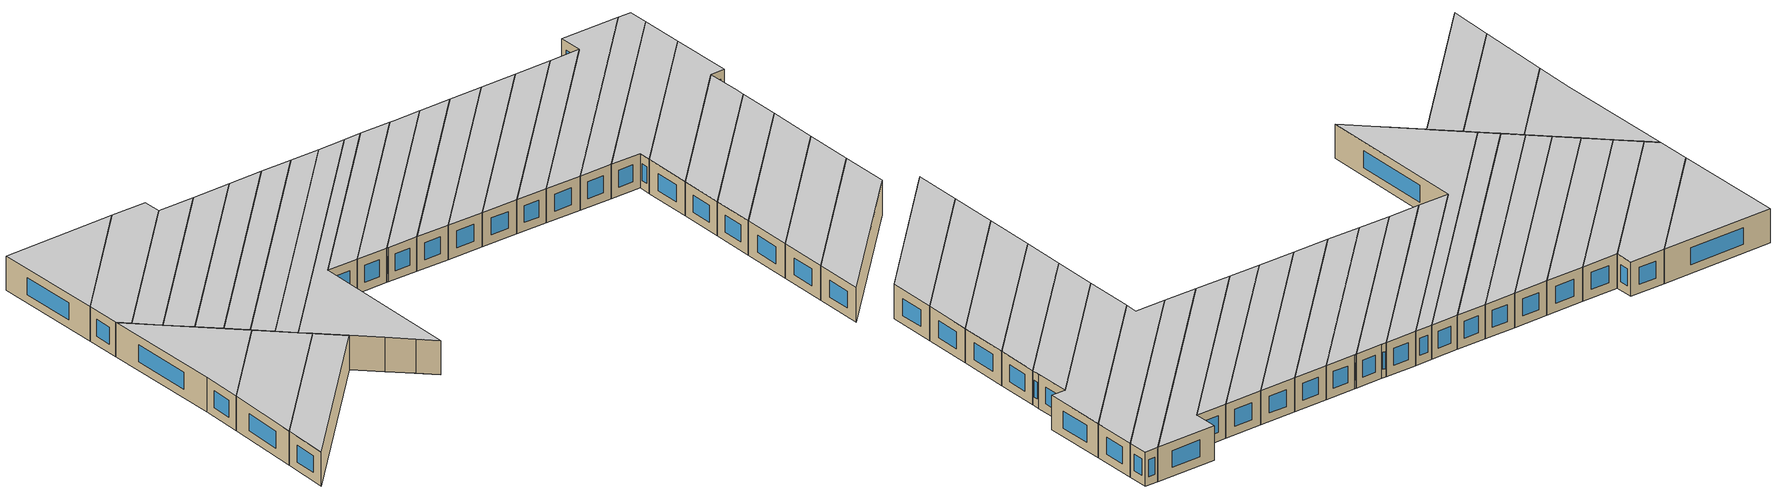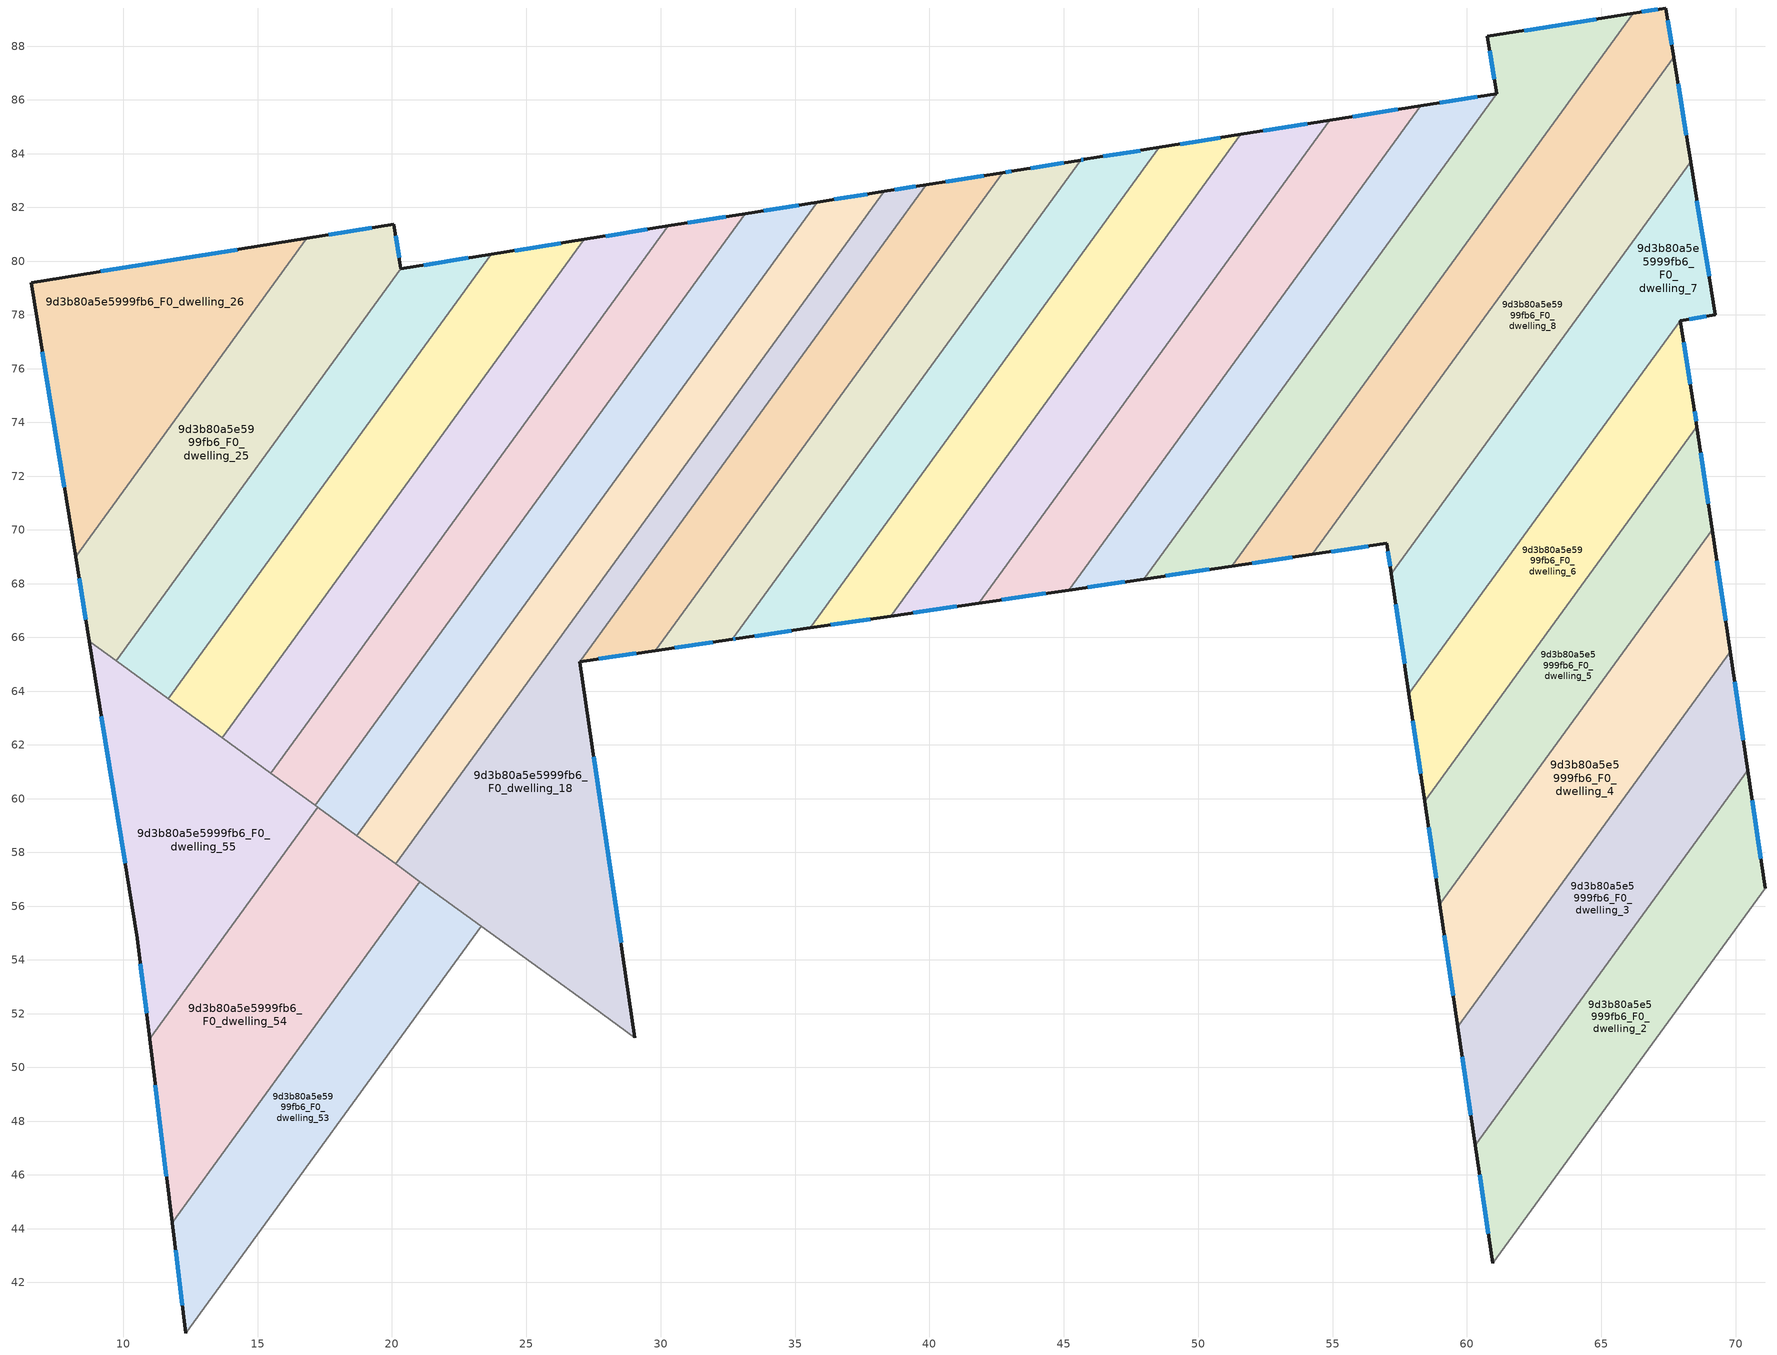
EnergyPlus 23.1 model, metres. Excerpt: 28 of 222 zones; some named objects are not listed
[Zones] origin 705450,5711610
9d3b80a5e5999fb6_F0_dwelling_10
 floor ground (EU_floor_Construction): 66.19,89.22 51.24,68.65 47.97,68.17 61.1,86.23 60.76,88.36 z0
 wall outside (EU_wall_Construction): 47.97,68.17 51.24,68.65 / 66.19,89.22 60.76,88.36 61.1,86.23 z0:3
 wall to 9d3b80a5e5999fb6_F0_dwelling_11 (EU_wall_Construction): 61.1,86.23 47.97,68.17 z0:3
 wall to 9d3b80a5e5999fb6_F0_dwelling_9 (EU_wall_Construction): 51.24,68.65 66.19,89.22 z0:3
 window (EU_Window_Construction): 48.8,68.29 50.41,68.53 / 60.84,87.82 61.01,86.77 / 64.82,89.01 62.13,88.58 z0.76:2.24
 ceiling to 9d3b80a5e5999fb6_F1_dwelling_10 (EU_floor_Construction): 51.24,68.65 66.19,89.22 60.76,88.36 61.1,86.23 47.97,68.17 z3
9d3b80a5e5999fb6_F0_dwelling_11
 floor ground (EU_floor_Construction): 61.1,86.23 47.97,68.17 45.18,67.76 58.27,85.78 z0
 wall outside (EU_wall_Construction): 45.18,67.76 47.97,68.17 / 61.1,86.23 58.27,85.78 z0:3
 wall to 9d3b80a5e5999fb6_F0_dwelling_12 (EU_wall_Construction): 58.27,85.78 45.18,67.76 z0:3
 window (EU_Window_Construction): 45.88,67.87 47.27,68.07 / 60.39,86.12 58.99,85.9 z0.76:2.24
 ceiling to 9d3b80a5e5999fb6_F1_dwelling_11 (EU_floor_Construction): 47.97,68.17 61.1,86.23 58.27,85.78 45.18,67.76 z3
9d3b80a5e5999fb6_F0_dwelling_12
 floor ground (EU_floor_Construction): 58.27,85.78 45.18,67.76 41.84,67.27 54.9,85.24 z0
 wall outside (EU_wall_Construction): 41.84,67.27 45.18,67.76 / 58.27,85.78 54.9,85.24 z0:3
 wall to 9d3b80a5e5999fb6_F0_dwelling_13 (EU_wall_Construction): 54.9,85.24 41.84,67.27 z0:3
 window (EU_Window_Construction): 42.68,67.4 44.33,67.64 / 57.42,85.65 55.75,85.38 z0.76:2.24
 ceiling to 9d3b80a5e5999fb6_F1_dwelling_12 (EU_floor_Construction): 45.18,67.76 58.27,85.78 54.9,85.24 41.84,67.27 z3
9d3b80a5e5999fb6_F0_dwelling_13
 floor ground (EU_floor_Construction): 54.9,85.24 41.84,67.27 38.56,66.79 51.59,84.71 z0
 wall outside (EU_wall_Construction): 38.56,66.79 41.84,67.27 / 54.9,85.24 51.59,84.71 z0:3
 wall to 9d3b80a5e5999fb6_F0_dwelling_14 (EU_wall_Construction): 51.59,84.71 38.56,66.79 z0:3
 window (EU_Window_Construction): 39.39,66.91 41.01,67.15 / 54.06,85.11 52.42,84.85 z0.76:2.24
 ceiling to 9d3b80a5e5999fb6_F1_dwelling_13 (EU_floor_Construction): 41.84,67.27 54.9,85.24 51.59,84.71 38.56,66.79 z3
9d3b80a5e5999fb6_F0_dwelling_14
 floor ground (EU_floor_Construction): 51.59,84.71 38.56,66.79 35.57,66.35 48.56,84.23 z0
 wall outside (EU_wall_Construction): 35.57,66.35 38.56,66.79 / 51.59,84.71 48.56,84.23 z0:3
 wall to 9d3b80a5e5999fb6_F0_dwelling_15 (EU_wall_Construction): 48.56,84.23 35.57,66.35 z0:3
 window (EU_Window_Construction): 36.32,66.47 37.81,66.68 / 50.82,84.59 49.32,84.35 z0.76:2.24
 ceiling to 9d3b80a5e5999fb6_F1_dwelling_14 (EU_floor_Construction): 38.56,66.79 51.59,84.71 48.56,84.23 35.57,66.35 z3
9d3b80a5e5999fb6_F0_dwelling_15
 floor ground (EU_floor_Construction): 48.56,84.23 35.57,66.35 32.8,65.95 32.66,65.93 45.62,83.76 45.76,83.78 z0
 wall outside (EU_wall_Construction): 32.66,65.93 32.8,65.95 35.57,66.35 / 48.56,84.23 45.76,83.78 45.62,83.76 z0:3
 wall to 9d3b80a5e5999fb6_F0_dwelling_16 (EU_wall_Construction): 45.62,83.76 32.66,65.93 z0:3
 window (EU_Window_Construction): 33.5,66.05 34.87,66.25 / 32.7,65.93 32.77,65.94 / 45.73,83.78 45.66,83.76 / 47.85,84.12 46.47,83.9 z0.76:2.24
 ceiling to 9d3b80a5e5999fb6_F1_dwelling_15 (EU_floor_Construction): 35.57,66.35 48.56,84.23 45.76,83.78 45.62,83.76 32.66,65.93 32.8,65.95 z3
9d3b80a5e5999fb6_F0_dwelling_16
 floor ground (EU_floor_Construction): 45.62,83.76 32.66,65.93 29.81,65.51 42.73,83.3 43.15,83.37 z0
 wall outside (EU_wall_Construction): 45.62,83.76 43.15,83.37 42.73,83.3 / 29.81,65.51 32.66,65.93 z0:3
 wall to 9d3b80a5e5999fb6_F0_dwelling_17 (EU_wall_Construction): 42.73,83.3 29.81,65.51 z0:3
 window (EU_Window_Construction): 43.05,83.35 42.84,83.31 / 45,83.66 43.78,83.46 / 30.53,65.62 31.94,65.82 z0.76:2.24
 ceiling to 9d3b80a5e5999fb6_F1_dwelling_16 (EU_floor_Construction): 32.66,65.93 45.62,83.76 43.15,83.37 42.73,83.3 29.81,65.51 z3
9d3b80a5e5999fb6_F0_dwelling_17
 floor ground (EU_floor_Construction): 42.73,83.3 29.81,65.51 26.99,65.1 39.88,82.84 z0
 wall outside (EU_wall_Construction): 42.73,83.3 39.88,82.84 / 26.99,65.1 29.81,65.51 z0:3
 wall to 9d3b80a5e5999fb6_F0_dwelling_18 (EU_wall_Construction): 39.88,82.84 26.99,65.1 z0:3
 window (EU_Window_Construction): 42.01,83.18 40.6,82.96 / 27.7,65.2 29.09,65.41 z0.76:2.24
 ceiling to 9d3b80a5e5999fb6_F1_dwelling_17 (EU_floor_Construction): 29.81,65.51 42.73,83.3 39.88,82.84 26.99,65.1 z3
9d3b80a5e5999fb6_F0_dwelling_18
 floor ground (EU_floor_Construction): 39.88,82.84 26.99,65.1 29.05,51.1 20.14,57.58 38.32,82.59 z0
 wall outside (EU_wall_Construction): 29.05,51.1 26.99,65.1 / 39.88,82.84 38.32,82.59 z0:3
 wall to 9d3b80a5e5999fb6_F0_dwelling_19 (EU_wall_Construction): 38.32,82.59 20.14,57.58 z0:3
 wall to 9d3b80a5e5999fb6_F0_dwelling_53 (EU_wall_Construction): 21.04,56.92 23.33,55.26 z0:3
 wall to 9d3b80a5e5999fb6_F0_dwelling_50 (EU_wall_Construction): 27.49,52.24 29.05,51.1 z0:3
 wall to 9d3b80a5e5999fb6_F0_dwelling_54 (EU_wall_Construction): 20.14,57.58 21.04,56.92 z0:3
 wall to 9d3b80a5e5999fb6_F0_dwelling_51 (EU_wall_Construction): 25.54,53.65 27.49,52.24 z0:3
 wall to 9d3b80a5e5999fb6_F0_dwelling_52 (EU_wall_Construction): 23.33,55.26 25.54,53.65 z0:3
 window (EU_Window_Construction): 28.52,54.64 27.51,61.56 / 39.49,82.78 38.72,82.66 z0.76:2.24
 ceiling to 9d3b80a5e5999fb6_F1_dwelling_18 (EU_floor_Construction): 29.05,51.1 26.99,65.1 39.88,82.84 38.32,82.59 20.14,57.58 z3
9d3b80a5e5999fb6_F0_dwelling_19
 floor ground (EU_floor_Construction): 38.32,82.59 20.14,57.58 18.69,58.63 35.82,82.19 z0
 wall outside (EU_wall_Construction): 38.32,82.59 35.82,82.19 z0:3
 wall to 9d3b80a5e5999fb6_F0_dwelling_20 (EU_wall_Construction): 35.82,82.19 18.69,58.63 z0:3
 wall to 9d3b80a5e5999fb6_F0_dwelling_54 (EU_wall_Construction): 18.69,58.63 20.14,57.58 z0:3
 window (EU_Window_Construction): 37.69,82.49 36.45,82.29 z0.76:2.24
 ceiling to 9d3b80a5e5999fb6_F1_dwelling_19 (EU_floor_Construction): 20.14,57.58 38.32,82.59 35.82,82.19 18.69,58.63 z3
9d3b80a5e5999fb6_F0_dwelling_2
 floor ground (EU_floor_Construction): 70.45,61.06 71.1,56.66 60.96,42.71 60.31,47.11 z0
 wall outside (EU_wall_Construction): 71.1,56.66 70.45,61.06 / 60.31,47.11 60.96,42.71 z0:3
 wall to 9d3b80a5e5999fb6_F0_dwelling_3 (EU_wall_Construction): 70.45,61.06 60.31,47.11 z0:3
 wall to 9d3b80a5e5999fb6_F0_dwelling_1 (EU_wall_Construction): 60.96,42.71 71.1,56.66 z0:3
 window (EU_Window_Construction): 70.93,57.77 70.61,59.95 / 60.47,46 60.79,43.82 z0.76:2.24
 ceiling to 9d3b80a5e5999fb6_F1_dwelling_2 (EU_floor_Construction): 60.96,42.71 71.1,56.66 70.45,61.06 60.31,47.11 z3
9d3b80a5e5999fb6_F0_dwelling_20
 floor ground (EU_floor_Construction): 35.82,82.19 18.69,58.63 17.15,59.75 33.15,81.77 z0
 wall outside (EU_wall_Construction): 35.82,82.19 33.15,81.77 z0:3
 wall to 9d3b80a5e5999fb6_F0_dwelling_21 (EU_wall_Construction): 33.15,81.77 17.15,59.75 z0:3
 wall to 9d3b80a5e5999fb6_F0_dwelling_55 (EU_wall_Construction): 17.15,59.75 17.25,59.68 z0:3
 wall to 9d3b80a5e5999fb6_F0_dwelling_54 (EU_wall_Construction): 17.25,59.68 18.69,58.63 z0:3
 window (EU_Window_Construction): 35.14,82.08 33.83,81.87 z0.76:2.24
 ceiling to 9d3b80a5e5999fb6_F1_dwelling_20 (EU_floor_Construction): 18.69,58.63 35.82,82.19 33.15,81.77 17.15,59.75 z3
9d3b80a5e5999fb6_F0_dwelling_21
 floor ground (EU_floor_Construction): 33.15,81.77 17.15,59.75 15.49,60.95 30.29,81.31 z0
 wall outside (EU_wall_Construction): 33.15,81.77 30.29,81.31 z0:3
 wall to 9d3b80a5e5999fb6_F0_dwelling_22 (EU_wall_Construction): 30.29,81.31 15.49,60.95 z0:3
 wall to 9d3b80a5e5999fb6_F0_dwelling_55 (EU_wall_Construction): 15.49,60.95 17.15,59.75 z0:3
 window (EU_Window_Construction): 32.43,81.65 31.01,81.42 z0.76:2.24
 ceiling to 9d3b80a5e5999fb6_F1_dwelling_21 (EU_floor_Construction): 17.15,59.75 33.15,81.77 30.29,81.31 15.49,60.95 z3
9d3b80a5e5999fb6_F0_dwelling_22
 floor ground (EU_floor_Construction): 30.29,81.31 15.49,60.95 13.69,62.27 27.16,80.81 z0
 wall outside (EU_wall_Construction): 30.29,81.31 27.16,80.81 z0:3
 wall to 9d3b80a5e5999fb6_F0_dwelling_23 (EU_wall_Construction): 27.16,80.81 13.69,62.27 z0:3
 wall to 9d3b80a5e5999fb6_F0_dwelling_55 (EU_wall_Construction): 13.69,62.27 15.49,60.95 z0:3
 window (EU_Window_Construction): 29.5,81.18 27.95,80.93 z0.76:2.24
 ceiling to 9d3b80a5e5999fb6_F1_dwelling_22 (EU_floor_Construction): 15.49,60.95 30.29,81.31 27.16,80.81 13.69,62.27 z3
9d3b80a5e5999fb6_F0_dwelling_23
 floor ground (EU_floor_Construction): 27.16,80.81 13.69,62.27 11.68,63.72 23.7,80.25 z0
 wall outside (EU_wall_Construction): 27.16,80.81 23.7,80.25 z0:3
 wall to 9d3b80a5e5999fb6_F0_dwelling_24 (EU_wall_Construction): 23.7,80.25 11.68,63.72 z0:3
 wall to 9d3b80a5e5999fb6_F0_dwelling_55 (EU_wall_Construction): 11.68,63.72 13.69,62.27 z0:3
 window (EU_Window_Construction): 26.29,80.67 24.57,80.39 z0.76:2.24
 ceiling to 9d3b80a5e5999fb6_F1_dwelling_23 (EU_floor_Construction): 13.69,62.27 27.16,80.81 23.7,80.25 11.68,63.72 z3
9d3b80a5e5999fb6_F0_dwelling_24
 floor ground (EU_floor_Construction): 23.7,80.25 11.68,63.72 9.74,65.14 20.33,79.72 z0
 wall outside (EU_wall_Construction): 23.7,80.25 20.33,79.72 z0:3
 wall to 9d3b80a5e5999fb6_F0_dwelling_25 (EU_wall_Construction): 20.33,79.72 9.74,65.14 z0:3
 wall to 9d3b80a5e5999fb6_F0_dwelling_55 (EU_wall_Construction): 9.74,65.14 11.68,63.72 z0:3
 window (EU_Window_Construction): 22.85,80.12 21.18,79.85 z0.76:2.24
 ceiling to 9d3b80a5e5999fb6_F1_dwelling_24 (EU_floor_Construction): 11.68,63.72 23.7,80.25 20.33,79.72 9.74,65.14 z3
9d3b80a5e5999fb6_F0_dwelling_25
 floor ground (EU_floor_Construction): 20.07,81.37 20.33,79.72 9.74,65.14 8.74,65.86 8.23,69 16.84,80.85 z0
 wall outside (EU_wall_Construction): 20.33,79.72 20.07,81.37 16.84,80.85 / 8.23,69 8.74,65.86 z0:3
 wall to 9d3b80a5e5999fb6_F0_dwelling_26 (EU_wall_Construction): 16.84,80.85 8.23,69 z0:3
 wall to 9d3b80a5e5999fb6_F0_dwelling_55 (EU_wall_Construction): 8.74,65.86 9.74,65.14 z0:3
 window (EU_Window_Construction): 19.25,81.23 17.66,80.98 / 20.27,80.13 20.14,80.95 / 8.36,68.21 8.61,66.65 z0.76:2.24
 ceiling to 9d3b80a5e5999fb6_F1_dwelling_25 (EU_floor_Construction): 9.74,65.14 20.33,79.72 20.07,81.37 16.84,80.85 8.23,69 8.74,65.86 z3
9d3b80a5e5999fb6_F0_dwelling_26
 floor ground (EU_floor_Construction): 16.84,80.85 8.23,69 6.58,79.2 z0
 wall outside (EU_wall_Construction): 16.84,80.85 6.58,79.2 8.23,69 z0:3
 window (EU_Window_Construction): 7,76.62 7.81,71.58 / 14.25,80.43 9.18,79.62 z0.76:2.24
 ceiling to 9d3b80a5e5999fb6_F1_dwelling_26 (EU_floor_Construction): 8.23,69 16.84,80.85 6.58,79.2 z3
9d3b80a5e5999fb6_F0_dwelling_3
 floor ground (EU_floor_Construction): 69.8,65.46 70.45,61.06 60.31,47.11 59.66,51.52 z0
 wall outside (EU_wall_Construction): 70.45,61.06 69.8,65.46 / 59.66,51.52 60.31,47.11 z0:3
 wall to 9d3b80a5e5999fb6_F0_dwelling_4 (EU_wall_Construction): 69.8,65.46 59.66,51.52 z0:3
 window (EU_Window_Construction): 70.28,62.17 69.96,64.35 / 59.83,50.4 60.15,48.23 z0.76:2.24
 ceiling to 9d3b80a5e5999fb6_F1_dwelling_3 (EU_floor_Construction): 60.31,47.11 70.45,61.06 69.8,65.46 59.66,51.52 z3
9d3b80a5e5999fb6_F0_dwelling_4
 floor ground (EU_floor_Construction): 69.12,70.01 69.8,65.46 59.66,51.52 58.99,56.07 z0
 wall outside (EU_wall_Construction): 69.8,65.46 69.12,70.01 / 58.99,56.07 59.66,51.52 z0:3
 wall to 9d3b80a5e5999fb6_F0_dwelling_5 (EU_wall_Construction): 69.12,70.01 58.99,56.07 z0:3
 window (EU_Window_Construction): 69.62,66.61 69.29,68.86 / 59.16,54.92 59.49,52.67 z0.76:2.24
 ceiling to 9d3b80a5e5999fb6_F1_dwelling_4 (EU_floor_Construction): 59.66,51.52 69.8,65.46 69.12,70.01 58.99,56.07 z3
9d3b80a5e5999fb6_F0_dwelling_5
 floor ground (EU_floor_Construction): 68.56,73.84 69.12,70.01 58.99,56.07 58.43,59.91 z0
 wall outside (EU_wall_Construction): 58.43,59.91 58.99,56.07 / 69.12,70.01 68.56,73.84 z0:3
 wall to 9d3b80a5e5999fb6_F0_dwelling_6 (EU_wall_Construction): 68.56,73.84 58.43,59.91 z0:3
 window (EU_Window_Construction): 58.57,58.94 58.85,57.04 / 68.98,70.98 68.7,72.87 z0.76:2.24
 ceiling to 9d3b80a5e5999fb6_F1_dwelling_5 (EU_floor_Construction): 58.99,56.07 69.12,70.01 68.56,73.84 58.43,59.91 z3
9d3b80a5e5999fb6_F0_dwelling_53
 floor ground (EU_floor_Construction): 23.33,55.26 12.33,40.12 11.82,44.23 21.04,56.92 z0
 wall outside (EU_wall_Construction): 11.82,44.23 12.33,40.12 z0:3
 wall to 9d3b80a5e5999fb6_F0_dwelling_52 (EU_wall_Construction): 12.33,40.12 23.33,55.26 z0:3
 wall to 9d3b80a5e5999fb6_F0_dwelling_54 (EU_wall_Construction): 21.04,56.92 11.82,44.23 z0:3
 window (EU_Window_Construction): 11.95,43.19 12.2,41.16 z0.76:2.24
 ceiling to 9d3b80a5e5999fb6_F1_dwelling_53 (EU_floor_Construction): 12.33,40.12 23.33,55.26 21.04,56.92 11.82,44.23 z3
9d3b80a5e5999fb6_F0_dwelling_54
 floor ground (EU_floor_Construction): 21.04,56.92 11.82,44.23 10.99,51.06 17.25,59.68 z0
 wall outside (EU_wall_Construction): 10.99,51.06 11.82,44.23 z0:3
 wall to 9d3b80a5e5999fb6_F0_dwelling_55 (EU_wall_Construction): 17.25,59.68 10.99,51.06 z0:3
 window (EU_Window_Construction): 11.2,49.34 11.61,45.96 z0.76:2.24
 ceiling to 9d3b80a5e5999fb6_F1_dwelling_54 (EU_floor_Construction): 11.82,44.23 21.04,56.92 17.25,59.68 10.99,51.06 z3
9d3b80a5e5999fb6_F0_dwelling_55
 floor ground (EU_floor_Construction): 17.25,59.68 10.99,51.06 10.53,54.81 8.74,65.86 z0
 wall outside (EU_wall_Construction): 8.74,65.86 10.53,54.81 10.99,51.06 z0:3
 window (EU_Window_Construction): 10.64,53.86 10.87,52.01 / 9.19,63.07 10.08,57.6 z0.76:2.24
 ceiling to 9d3b80a5e5999fb6_F1_dwelling_55 (EU_floor_Construction): 10.99,51.06 17.25,59.68 8.74,65.86 10.53,54.81 z3
9d3b80a5e5999fb6_F0_dwelling_6
 floor ground (EU_floor_Construction): 67.94,77.79 68.44,74.61 68.56,73.84 58.43,59.91 57.84,63.9 z0
 wall outside (EU_wall_Construction): 68.56,73.84 68.44,74.61 67.94,77.79 / 57.84,63.9 58.43,59.91 z0:3
 wall to 9d3b80a5e5999fb6_F0_dwelling_7 (EU_wall_Construction): 67.94,77.79 57.84,63.9 z0:3
 window (EU_Window_Construction): 68.31,75.41 68.07,76.99 / 68.53,74.04 68.47,74.41 / 57.99,62.89 58.28,60.92 z0.76:2.24
 ceiling to 9d3b80a5e5999fb6_F1_dwelling_6 (EU_floor_Construction): 58.43,59.91 68.56,73.84 68.44,74.61 67.94,77.79 57.84,63.9 z3
9d3b80a5e5999fb6_F0_dwelling_7
 floor ground (EU_floor_Construction): 68.32,83.69 69.24,78 67.94,77.79 57.84,63.9 57.19,68.37 z0
 wall outside (EU_wall_Construction): 67.94,77.79 69.24,78 68.32,83.69 / 57.19,68.37 57.84,63.9 z0:3
 wall to 9d3b80a5e5999fb6_F0_dwelling_8 (EU_wall_Construction): 68.32,83.69 57.19,68.37 z0:3
 window (EU_Window_Construction): 68.27,77.84 68.91,77.95 / 57.35,67.24 57.68,65.03 / 69.01,79.44 68.55,82.25 z0.76:2.24
 ceiling to 9d3b80a5e5999fb6_F1_dwelling_7 (EU_floor_Construction): 57.84,63.9 67.94,77.79 69.24,78 68.32,83.69 57.19,68.37 z3
9d3b80a5e5999fb6_F0_dwelling_8
 floor ground (EU_floor_Construction): 67.7,87.59 68.32,83.69 57.19,68.37 57.02,69.5 54.25,69.09 z0
 wall outside (EU_wall_Construction): 68.32,83.69 67.7,87.59 / 54.25,69.09 57.02,69.5 57.19,68.37 z0:3
 wall to 9d3b80a5e5999fb6_F0_dwelling_9 (EU_wall_Construction): 67.7,87.59 54.25,69.09 z0:3
 window (EU_Window_Construction): 68.16,84.68 67.86,86.61 / 57.06,69.21 57.14,68.65 / 54.95,69.19 56.32,69.4 z0.76:2.24
 ceiling to 9d3b80a5e5999fb6_F1_dwelling_8 (EU_floor_Construction): 57.19,68.37 68.32,83.69 67.7,87.59 54.25,69.09 57.02,69.5 z3
9d3b80a5e5999fb6_F0_dwelling_9
 floor ground (EU_floor_Construction): 67.4,89.42 67.7,87.59 54.25,69.09 51.24,68.65 66.19,89.22 z0
 wall outside (EU_wall_Construction): 51.24,68.65 54.25,69.09 / 67.7,87.59 67.4,89.42 66.19,89.22 z0:3
 window (EU_Window_Construction): 52,68.76 53.49,68.98 / 67.1,89.37 66.5,89.27 / 67.62,88.05 67.48,88.96 z0.76:2.24
 ceiling to 9d3b80a5e5999fb6_F1_dwelling_9 (EU_floor_Construction): 54.25,69.09 67.7,87.59 67.4,89.42 66.19,89.22 51.24,68.65 z3
[Building]
EU S2 Campaign: North Axis=0; Terrain=City; Solar Distribution=FullExterior
[Site:Location]
London: Latitude=51.5; Longitude=-0.5; Time Zone=0; Elevation=25
[SizingPeriod:WeatherFileDays]
AnnualSizingPeriod: Begin Month=1; Begin Day of Month=1; End Month=12; End Day of Month=31; Day of Week for Start Day=Monday; Use Weather File Daylight Saving Period=No; Use Weather File Rain and Snow Indicators=No
[MATERIAL]
EU_InternalMass_Material: Roughness=MediumRough; Thickness=0.1; Conductivity=1; Density=1800; Specific Heat=900; Thermal Absorptance=0.9; Solar Absorptance=0.7; Visible Absorptance=0.7
[MATERIAL:NOMASS] Roughness=MediumRough; Thermal Absorptance=0.9; Solar Absorptance=0.7; Visible Absorptance=0.7
Name | Thermal Resistance
EU_wall_NoMass | 0.655885
EU_floor_NoMass | 2.16442
[WINDOWMATERIAL:SIMPLEGLAZINGSYSTEM]
EU_Window_SimpleGlazing: UFactor=2.91071; Solar Heat Gain Coefficient=0.76; Visible Transmittance=0.76
[CONSTRUCTION]
EU_wall_Construction: EU_wall_NoMass
EU_floor_Construction: EU_floor_NoMass
EU_Window_Construction: EU_Window_SimpleGlazing
EU_InternalMass_Construction: EU_InternalMass_Material
[ZONE] Type=1; Multiplier=1; Ceiling Height=autocalculate; Floor Area=autocalculate; Part of Total Floor Area=Yes
Name | Volume
9d3b80a5e5999fb6_F0_dwelling_10 | 186.941
9d3b80a5e5999fb6_F0_dwelling_11 | 135.23
9d3b80a5e5999fb6_F0_dwelling_12 | 161.067
9d3b80a5e5999fb6_F0_dwelling_13 | 157.508
9d3b80a5e5999fb6_F0_dwelling_14 | 143.794
9d3b80a5e5999fb6_F0_dwelling_15 | 138.927
9d3b80a5e5999fb6_F0_dwelling_16 | 136.389
9d3b80a5e5999fb6_F0_dwelling_17 | 134.208
9d3b80a5e5999fb6_F0_dwelling_18 | 255.65
9d3b80a5e5999fb6_F0_dwelling_19 | 161.049
9d3b80a5e5999fb6_F0_dwelling_2 | 161.117
9d3b80a5e5999fb6_F0_dwelling_20 | 161.128
9d3b80a5e5999fb6_F0_dwelling_21 | 161.057
9d3b80a5e5999fb6_F0_dwelling_22 | 161.088
9d3b80a5e5999fb6_F0_dwelling_23 | 161.056
9d3b80a5e5999fb6_F0_dwelling_24 | 138.865
9d3b80a5e5999fb6_F0_dwelling_25 | 183.281
9d3b80a5e5999fb6_F0_dwelling_26 | 161.08
9d3b80a5e5999fb6_F0_dwelling_3 | 161.083
9d3b80a5e5999fb6_F0_dwelling_4 | 166.304
9d3b80a5e5999fb6_F0_dwelling_5 | 140.306
9d3b80a5e5999fb6_F0_dwelling_53 | 145.707
9d3b80a5e5999fb6_F0_dwelling_54 | 185.366
9d3b80a5e5999fb6_F0_dwelling_55 | 165.543
9d3b80a5e5999fb6_F0_dwelling_6 | 145.476
9d3b80a5e5999fb6_F0_dwelling_7 | 182.426
9d3b80a5e5999fb6_F0_dwelling_8 | 170.818
9d3b80a5e5999fb6_F0_dwelling_9 | 161.082
[INTERNALMASS] Construction=EU_InternalMass_Construction
Name | Zone or ZoneList | Surface Area
9d3b80a5e5999fb6_F0_dwelling_2_EU_InternalMass | 9d3b80a5e5999fb6_F0_dwelling_2 | 53.7057
9d3b80a5e5999fb6_F0_dwelling_3_EU_InternalMass | 9d3b80a5e5999fb6_F0_dwelling_3 | 53.694
9d3b80a5e5999fb6_F0_dwelling_4_EU_InternalMass | 9d3b80a5e5999fb6_F0_dwelling_4 | 55.4349
9d3b80a5e5999fb6_F0_dwelling_5_EU_InternalMass | 9d3b80a5e5999fb6_F0_dwelling_5 | 46.7727
9d3b80a5e5999fb6_F0_dwelling_6_EU_InternalMass | 9d3b80a5e5999fb6_F0_dwelling_6 | 48.4864
9d3b80a5e5999fb6_F0_dwelling_7_EU_InternalMass | 9d3b80a5e5999fb6_F0_dwelling_7 | 60.8087
9d3b80a5e5999fb6_F0_dwelling_8_EU_InternalMass | 9d3b80a5e5999fb6_F0_dwelling_8 | 56.9389
9d3b80a5e5999fb6_F0_dwelling_9_EU_InternalMass | 9d3b80a5e5999fb6_F0_dwelling_9 | 53.6944
9d3b80a5e5999fb6_F0_dwelling_10_EU_InternalMass | 9d3b80a5e5999fb6_F0_dwelling_10 | 62.3123
9d3b80a5e5999fb6_F0_dwelling_11_EU_InternalMass | 9d3b80a5e5999fb6_F0_dwelling_11 | 45.0768
9d3b80a5e5999fb6_F0_dwelling_12_EU_InternalMass | 9d3b80a5e5999fb6_F0_dwelling_12 | 53.6892
9d3b80a5e5999fb6_F0_dwelling_13_EU_InternalMass | 9d3b80a5e5999fb6_F0_dwelling_13 | 52.5028
9d3b80a5e5999fb6_F0_dwelling_14_EU_InternalMass | 9d3b80a5e5999fb6_F0_dwelling_14 | 47.9312
9d3b80a5e5999fb6_F0_dwelling_15_EU_InternalMass | 9d3b80a5e5999fb6_F0_dwelling_15 | 46.3198
9d3b80a5e5999fb6_F0_dwelling_16_EU_InternalMass | 9d3b80a5e5999fb6_F0_dwelling_16 | 45.458
9d3b80a5e5999fb6_F0_dwelling_17_EU_InternalMass | 9d3b80a5e5999fb6_F0_dwelling_17 | 44.7308
9d3b80a5e5999fb6_F0_dwelling_18_EU_InternalMass | 9d3b80a5e5999fb6_F0_dwelling_18 | 85.2184
9d3b80a5e5999fb6_F0_dwelling_19_EU_InternalMass | 9d3b80a5e5999fb6_F0_dwelling_19 | 53.6835
9d3b80a5e5999fb6_F0_dwelling_20_EU_InternalMass | 9d3b80a5e5999fb6_F0_dwelling_20 | 53.7093
9d3b80a5e5999fb6_F0_dwelling_21_EU_InternalMass | 9d3b80a5e5999fb6_F0_dwelling_21 | 53.6854
9d3b80a5e5999fb6_F0_dwelling_22_EU_InternalMass | 9d3b80a5e5999fb6_F0_dwelling_22 | 53.696
9d3b80a5e5999fb6_F0_dwelling_23_EU_InternalMass | 9d3b80a5e5999fb6_F0_dwelling_23 | 53.6856
9d3b80a5e5999fb6_F0_dwelling_24_EU_InternalMass | 9d3b80a5e5999fb6_F0_dwelling_24 | 46.2882
9d3b80a5e5999fb6_F0_dwelling_25_EU_InternalMass | 9d3b80a5e5999fb6_F0_dwelling_25 | 61.0931
9d3b80a5e5999fb6_F0_dwelling_26_EU_InternalMass | 9d3b80a5e5999fb6_F0_dwelling_26 | 53.6934
9d3b80a5e5999fb6_F0_dwelling_53_EU_InternalMass | 9d3b80a5e5999fb6_F0_dwelling_53 | 48.5693
9d3b80a5e5999fb6_F0_dwelling_54_EU_InternalMass | 9d3b80a5e5999fb6_F0_dwelling_54 | 61.7885
9d3b80a5e5999fb6_F0_dwelling_55_EU_InternalMass | 9d3b80a5e5999fb6_F0_dwelling_55 | 55.1808
[OTHEREQUIPMENT] Fuel Type=Electricity; Design Level Calculation Method=Watts/Area; Power per Zone Floor Area=1; Fraction Latent=0; Fraction Radiant=0; Fraction Lost=0; Carbon Dioxide Generation Rate=0; EndUse Subcategory=EU_Step8_InternalGains
Name | Zone or ZoneList or Space or SpaceList | Schedule
EU_Step8_InternalGain_9d3b80a5e5999fb6_F0_dwelling_2_f000 | 9d3b80a5e5999fb6_F0_dwelling_2 | EU_Step8_GainSchedule_9d3b80a5e5999fb6_F0_dwelling_2_f000
EU_Step8_InternalGain_9d3b80a5e5999fb6_F0_dwelling_3_f000 | 9d3b80a5e5999fb6_F0_dwelling_3 | EU_Step8_GainSchedule_9d3b80a5e5999fb6_F0_dwelling_3_f000
EU_Step8_InternalGain_9d3b80a5e5999fb6_F0_dwelling_4_f000 | 9d3b80a5e5999fb6_F0_dwelling_4 | EU_Step8_GainSchedule_9d3b80a5e5999fb6_F0_dwelling_4_f000
EU_Step8_InternalGain_9d3b80a5e5999fb6_F0_dwelling_5_f000 | 9d3b80a5e5999fb6_F0_dwelling_5 | EU_Step8_GainSchedule_9d3b80a5e5999fb6_F0_dwelling_5_f000
EU_Step8_InternalGain_9d3b80a5e5999fb6_F0_dwelling_6_f000 | 9d3b80a5e5999fb6_F0_dwelling_6 | EU_Step8_GainSchedule_9d3b80a5e5999fb6_F0_dwelling_6_f000
EU_Step8_InternalGain_9d3b80a5e5999fb6_F0_dwelling_7_f000 | 9d3b80a5e5999fb6_F0_dwelling_7 | EU_Step8_GainSchedule_9d3b80a5e5999fb6_F0_dwelling_7_f000
EU_Step8_InternalGain_9d3b80a5e5999fb6_F0_dwelling_8_f000 | 9d3b80a5e5999fb6_F0_dwelling_8 | EU_Step8_GainSchedule_9d3b80a5e5999fb6_F0_dwelling_8_f000
EU_Step8_InternalGain_9d3b80a5e5999fb6_F0_dwelling_9_f000 | 9d3b80a5e5999fb6_F0_dwelling_9 | EU_Step8_GainSchedule_9d3b80a5e5999fb6_F0_dwelling_9_f000
EU_Step8_InternalGain_9d3b80a5e5999fb6_F0_dwelling_10_f000 | 9d3b80a5e5999fb6_F0_dwelling_10 | EU_Step8_GainSchedule_9d3b80a5e5999fb6_F0_dwelling_10_f000
EU_Step8_InternalGain_9d3b80a5e5999fb6_F0_dwelling_11_f000 | 9d3b80a5e5999fb6_F0_dwelling_11 | EU_Step8_GainSchedule_9d3b80a5e5999fb6_F0_dwelling_11_f000
EU_Step8_InternalGain_9d3b80a5e5999fb6_F0_dwelling_12_f000 | 9d3b80a5e5999fb6_F0_dwelling_12 | EU_Step8_GainSchedule_9d3b80a5e5999fb6_F0_dwelling_12_f000
EU_Step8_InternalGain_9d3b80a5e5999fb6_F0_dwelling_13_f000 | 9d3b80a5e5999fb6_F0_dwelling_13 | EU_Step8_GainSchedule_9d3b80a5e5999fb6_F0_dwelling_13_f000
EU_Step8_InternalGain_9d3b80a5e5999fb6_F0_dwelling_14_f000 | 9d3b80a5e5999fb6_F0_dwelling_14 | EU_Step8_GainSchedule_9d3b80a5e5999fb6_F0_dwelling_14_f000
EU_Step8_InternalGain_9d3b80a5e5999fb6_F0_dwelling_15_f000 | 9d3b80a5e5999fb6_F0_dwelling_15 | EU_Step8_GainSchedule_9d3b80a5e5999fb6_F0_dwelling_15_f000
EU_Step8_InternalGain_9d3b80a5e5999fb6_F0_dwelling_16_f000 | 9d3b80a5e5999fb6_F0_dwelling_16 | EU_Step8_GainSchedule_9d3b80a5e5999fb6_F0_dwelling_16_f000
EU_Step8_InternalGain_9d3b80a5e5999fb6_F0_dwelling_17_f000 | 9d3b80a5e5999fb6_F0_dwelling_17 | EU_Step8_GainSchedule_9d3b80a5e5999fb6_F0_dwelling_17_f000
EU_Step8_InternalGain_9d3b80a5e5999fb6_F0_dwelling_18_f000 | 9d3b80a5e5999fb6_F0_dwelling_18 | EU_Step8_GainSchedule_9d3b80a5e5999fb6_F0_dwelling_18_f000
EU_Step8_InternalGain_9d3b80a5e5999fb6_F0_dwelling_19_f000 | 9d3b80a5e5999fb6_F0_dwelling_19 | EU_Step8_GainSchedule_9d3b80a5e5999fb6_F0_dwelling_19_f000
EU_Step8_InternalGain_9d3b80a5e5999fb6_F0_dwelling_20_f000 | 9d3b80a5e5999fb6_F0_dwelling_20 | EU_Step8_GainSchedule_9d3b80a5e5999fb6_F0_dwelling_20_f000
EU_Step8_InternalGain_9d3b80a5e5999fb6_F0_dwelling_21_f000 | 9d3b80a5e5999fb6_F0_dwelling_21 | EU_Step8_GainSchedule_9d3b80a5e5999fb6_F0_dwelling_21_f000
EU_Step8_InternalGain_9d3b80a5e5999fb6_F0_dwelling_22_f000 | 9d3b80a5e5999fb6_F0_dwelling_22 | EU_Step8_GainSchedule_9d3b80a5e5999fb6_F0_dwelling_22_f000
EU_Step8_InternalGain_9d3b80a5e5999fb6_F0_dwelling_23_f000 | 9d3b80a5e5999fb6_F0_dwelling_23 | EU_Step8_GainSchedule_9d3b80a5e5999fb6_F0_dwelling_23_f000
EU_Step8_InternalGain_9d3b80a5e5999fb6_F0_dwelling_24_f000 | 9d3b80a5e5999fb6_F0_dwelling_24 | EU_Step8_GainSchedule_9d3b80a5e5999fb6_F0_dwelling_24_f000
EU_Step8_InternalGain_9d3b80a5e5999fb6_F0_dwelling_25_f000 | 9d3b80a5e5999fb6_F0_dwelling_25 | EU_Step8_GainSchedule_9d3b80a5e5999fb6_F0_dwelling_25_f000
EU_Step8_InternalGain_9d3b80a5e5999fb6_F0_dwelling_26_f000 | 9d3b80a5e5999fb6_F0_dwelling_26 | EU_Step8_GainSchedule_9d3b80a5e5999fb6_F0_dwelling_26_f000
EU_Step8_InternalGain_9d3b80a5e5999fb6_F0_dwelling_53_f000 | 9d3b80a5e5999fb6_F0_dwelling_53 | EU_Step8_GainSchedule_9d3b80a5e5999fb6_F0_dwelling_53_f000
EU_Step8_InternalGain_9d3b80a5e5999fb6_F0_dwelling_54_f000 | 9d3b80a5e5999fb6_F0_dwelling_54 | EU_Step8_GainSchedule_9d3b80a5e5999fb6_F0_dwelling_54_f000
EU_Step8_InternalGain_9d3b80a5e5999fb6_F0_dwelling_55_f000 | 9d3b80a5e5999fb6_F0_dwelling_55 | EU_Step8_GainSchedule_9d3b80a5e5999fb6_F0_dwelling_55_f000
[ZONEVENTILATION:DESIGNFLOWRATE] Schedule=EU_AlwaysOn; Design Flow Rate Calculation Method=AirChanges/Hour; Air Changes per Hour=0.462017; Ventilation Type=Natural; Fan Pressure Rise=0; Fan Total Efficiency=1; Constant Term Coefficient=1; Temperature Term Coefficient=0; Velocity Term Coefficient=0; Velocity Squared Term Coefficient=0; Minimum Indoor Temperature=-100; Maximum Indoor Temperature=100; Delta Temperature=-100; Minimum Outdoor Temperature=-100; Maximum Outdoor Temperature=100; Maximum Wind Speed=40
Name | Zone or ZoneList or Space or SpaceList
EU_ConstantAir_9d3b80a5e5999fb6_F0_dwelling_2 | 9d3b80a5e5999fb6_F0_dwelling_2
EU_ConstantAir_9d3b80a5e5999fb6_F0_dwelling_3 | 9d3b80a5e5999fb6_F0_dwelling_3
EU_ConstantAir_9d3b80a5e5999fb6_F0_dwelling_4 | 9d3b80a5e5999fb6_F0_dwelling_4
EU_ConstantAir_9d3b80a5e5999fb6_F0_dwelling_5 | 9d3b80a5e5999fb6_F0_dwelling_5
EU_ConstantAir_9d3b80a5e5999fb6_F0_dwelling_6 | 9d3b80a5e5999fb6_F0_dwelling_6
EU_ConstantAir_9d3b80a5e5999fb6_F0_dwelling_7 | 9d3b80a5e5999fb6_F0_dwelling_7
EU_ConstantAir_9d3b80a5e5999fb6_F0_dwelling_8 | 9d3b80a5e5999fb6_F0_dwelling_8
EU_ConstantAir_9d3b80a5e5999fb6_F0_dwelling_9 | 9d3b80a5e5999fb6_F0_dwelling_9
EU_ConstantAir_9d3b80a5e5999fb6_F0_dwelling_10 | 9d3b80a5e5999fb6_F0_dwelling_10
EU_ConstantAir_9d3b80a5e5999fb6_F0_dwelling_11 | 9d3b80a5e5999fb6_F0_dwelling_11
EU_ConstantAir_9d3b80a5e5999fb6_F0_dwelling_12 | 9d3b80a5e5999fb6_F0_dwelling_12
EU_ConstantAir_9d3b80a5e5999fb6_F0_dwelling_13 | 9d3b80a5e5999fb6_F0_dwelling_13
EU_ConstantAir_9d3b80a5e5999fb6_F0_dwelling_14 | 9d3b80a5e5999fb6_F0_dwelling_14
EU_ConstantAir_9d3b80a5e5999fb6_F0_dwelling_15 | 9d3b80a5e5999fb6_F0_dwelling_15
EU_ConstantAir_9d3b80a5e5999fb6_F0_dwelling_16 | 9d3b80a5e5999fb6_F0_dwelling_16
EU_ConstantAir_9d3b80a5e5999fb6_F0_dwelling_17 | 9d3b80a5e5999fb6_F0_dwelling_17
EU_ConstantAir_9d3b80a5e5999fb6_F0_dwelling_18 | 9d3b80a5e5999fb6_F0_dwelling_18
EU_ConstantAir_9d3b80a5e5999fb6_F0_dwelling_19 | 9d3b80a5e5999fb6_F0_dwelling_19
EU_ConstantAir_9d3b80a5e5999fb6_F0_dwelling_20 | 9d3b80a5e5999fb6_F0_dwelling_20
EU_ConstantAir_9d3b80a5e5999fb6_F0_dwelling_21 | 9d3b80a5e5999fb6_F0_dwelling_21
EU_ConstantAir_9d3b80a5e5999fb6_F0_dwelling_22 | 9d3b80a5e5999fb6_F0_dwelling_22
EU_ConstantAir_9d3b80a5e5999fb6_F0_dwelling_23 | 9d3b80a5e5999fb6_F0_dwelling_23
EU_ConstantAir_9d3b80a5e5999fb6_F0_dwelling_24 | 9d3b80a5e5999fb6_F0_dwelling_24
EU_ConstantAir_9d3b80a5e5999fb6_F0_dwelling_25 | 9d3b80a5e5999fb6_F0_dwelling_25
EU_ConstantAir_9d3b80a5e5999fb6_F0_dwelling_26 | 9d3b80a5e5999fb6_F0_dwelling_26
EU_ConstantAir_9d3b80a5e5999fb6_F0_dwelling_53 | 9d3b80a5e5999fb6_F0_dwelling_53
EU_ConstantAir_9d3b80a5e5999fb6_F0_dwelling_54 | 9d3b80a5e5999fb6_F0_dwelling_54
EU_ConstantAir_9d3b80a5e5999fb6_F0_dwelling_55 | 9d3b80a5e5999fb6_F0_dwelling_55
[HVACTEMPLATE:THERMOSTAT] Constant Heating Setpoint=20; Constant Cooling Setpoint=50
EU_HeatOnly_9d3b80a5e5999fb6_F0_dwelling_42; EU_HeatOnly_9d3b80a5e5999fb6_F0_dwelling_43; EU_HeatOnly_9d3b80a5e5999fb6_F0_dwelling_44; EU_HeatOnly_9d3b80a5e5999fb6_F0_dwelling_45; EU_HeatOnly_9d3b80a5e5999fb6_F0_dwelling_46; EU_HeatOnly_9d3b80a5e5999fb6_F0_dwelling_47; EU_HeatOnly_9d3b80a5e5999fb6_F0_dwelling_48; EU_HeatOnly_9d3b80a5e5999fb6_F0_dwelling_49; EU_HeatOnly_9d3b80a5e5999fb6_F0_dwelling_50; EU_HeatOnly_9d3b80a5e5999fb6_F0_dwelling_51; EU_HeatOnly_9d3b80a5e5999fb6_F0_dwelling_52; EU_HeatOnly_9d3b80a5e5999fb6_F0_dwelling_53; EU_HeatOnly_9d3b80a5e5999fb6_F0_dwelling_54; EU_HeatOnly_9d3b80a5e5999fb6_F0_dwelling_55; EU_HeatOnly_9d3b80a5e5999fb6_F1_dwelling_0; EU_HeatOnly_9d3b80a5e5999fb6_F1_dwelling_1; EU_HeatOnly_9d3b80a5e5999fb6_F1_dwelling_2; EU_HeatOnly_9d3b80a5e5999fb6_F1_dwelling_3; EU_HeatOnly_9d3b80a5e5999fb6_F1_dwelling_4; EU_HeatOnly_9d3b80a5e5999fb6_F1_dwelling_5
[HVACTEMPLATE:ZONE:IDEALLOADSAIRSYSTEM] System Availability Schedule=EU_AlwaysOn; Maximum Heating Supply Air Temperature=50; Minimum Cooling Supply Air Temperature=13; Maximum Heating Supply Air Humidity Ratio=0.0156; Minimum Cooling Supply Air Humidity Ratio=0.0077; Heating Limit=NoLimit; Cooling Limit=NoLimit; Heating Availability Schedule=EU_AlwaysOn; Cooling Availability Schedule=EU_CoolingOff; Dehumidification Control Type=ConstantSensibleHeatRatio; Cooling Sensible Heat Ratio=0.7; Dehumidification Setpoint=60; Humidification Control Type=None; Humidification Setpoint=30; Outdoor Air Method=None; Outdoor Air Flow Rate per Person=0.00944; Outdoor Air Flow Rate per Zone Floor Area=0; Outdoor Air Flow Rate per Zone=0; Demand Controlled Ventilation Type=None; Outdoor Air Economizer Type=NoEconomizer; Heat Recovery Type=None; Sensible Heat Recovery Effectiveness=0.7; Latent Heat Recovery Effectiveness=0.65
Name | Template Thermostat
9d3b80a5e5999fb6_F0_dwelling_2 | EU_HeatOnly_9d3b80a5e5999fb6_F0_dwelling_2
9d3b80a5e5999fb6_F0_dwelling_3 | EU_HeatOnly_9d3b80a5e5999fb6_F0_dwelling_3
9d3b80a5e5999fb6_F0_dwelling_4 | EU_HeatOnly_9d3b80a5e5999fb6_F0_dwelling_4
9d3b80a5e5999fb6_F0_dwelling_5 | EU_HeatOnly_9d3b80a5e5999fb6_F0_dwelling_5
9d3b80a5e5999fb6_F0_dwelling_6 | EU_HeatOnly_9d3b80a5e5999fb6_F0_dwelling_6
9d3b80a5e5999fb6_F0_dwelling_7 | EU_HeatOnly_9d3b80a5e5999fb6_F0_dwelling_7
9d3b80a5e5999fb6_F0_dwelling_8 | EU_HeatOnly_9d3b80a5e5999fb6_F0_dwelling_8
9d3b80a5e5999fb6_F0_dwelling_9 | EU_HeatOnly_9d3b80a5e5999fb6_F0_dwelling_9
9d3b80a5e5999fb6_F0_dwelling_10 | EU_HeatOnly_9d3b80a5e5999fb6_F0_dwelling_10
9d3b80a5e5999fb6_F0_dwelling_11 | EU_HeatOnly_9d3b80a5e5999fb6_F0_dwelling_11
9d3b80a5e5999fb6_F0_dwelling_12 | EU_HeatOnly_9d3b80a5e5999fb6_F0_dwelling_12
9d3b80a5e5999fb6_F0_dwelling_13 | EU_HeatOnly_9d3b80a5e5999fb6_F0_dwelling_13
9d3b80a5e5999fb6_F0_dwelling_14 | EU_HeatOnly_9d3b80a5e5999fb6_F0_dwelling_14
9d3b80a5e5999fb6_F0_dwelling_15 | EU_HeatOnly_9d3b80a5e5999fb6_F0_dwelling_15
9d3b80a5e5999fb6_F0_dwelling_16 | EU_HeatOnly_9d3b80a5e5999fb6_F0_dwelling_16
9d3b80a5e5999fb6_F0_dwelling_17 | EU_HeatOnly_9d3b80a5e5999fb6_F0_dwelling_17
9d3b80a5e5999fb6_F0_dwelling_18 | EU_HeatOnly_9d3b80a5e5999fb6_F0_dwelling_18
9d3b80a5e5999fb6_F0_dwelling_19 | EU_HeatOnly_9d3b80a5e5999fb6_F0_dwelling_19
9d3b80a5e5999fb6_F0_dwelling_20 | EU_HeatOnly_9d3b80a5e5999fb6_F0_dwelling_20
9d3b80a5e5999fb6_F0_dwelling_21 | EU_HeatOnly_9d3b80a5e5999fb6_F0_dwelling_21
9d3b80a5e5999fb6_F0_dwelling_22 | EU_HeatOnly_9d3b80a5e5999fb6_F0_dwelling_22
9d3b80a5e5999fb6_F0_dwelling_23 | EU_HeatOnly_9d3b80a5e5999fb6_F0_dwelling_23
9d3b80a5e5999fb6_F0_dwelling_24 | EU_HeatOnly_9d3b80a5e5999fb6_F0_dwelling_24
9d3b80a5e5999fb6_F0_dwelling_25 | EU_HeatOnly_9d3b80a5e5999fb6_F0_dwelling_25
9d3b80a5e5999fb6_F0_dwelling_26 | EU_HeatOnly_9d3b80a5e5999fb6_F0_dwelling_26
9d3b80a5e5999fb6_F0_dwelling_53 | EU_HeatOnly_9d3b80a5e5999fb6_F0_dwelling_53
9d3b80a5e5999fb6_F0_dwelling_54 | EU_HeatOnly_9d3b80a5e5999fb6_F0_dwelling_54
9d3b80a5e5999fb6_F0_dwelling_55 | EU_HeatOnly_9d3b80a5e5999fb6_F0_dwelling_55
[SIZING:ZONE] Zone Cooling Design Supply Air Temperature Input Method=SupplyAirTemperature; Zone Cooling Design Supply Air Temperature=13; Zone Heating Design Supply Air Temperature Input Method=SupplyAirTemperature; Zone Heating Design Supply Air Temperature=50; Zone Cooling Design Supply Air Humidity Ratio=0.008; Zone Heating Design Supply Air Humidity Ratio=0.008; Cooling Design Air Flow Method=DesignDay; Cooling Design Air Flow Rate=0; Cooling Minimum Air Flow per Zone Floor Area=0.000762; Cooling Minimum Air Flow=0; Cooling Minimum Air Flow Fraction=0.2; Heating Design Air Flow Method=DesignDay; Heating Design Air Flow Rate=0; Heating Maximum Air Flow per Zone Floor Area=0.002032; Heating Maximum Air Flow=0.141576; Heating Maximum Air Flow Fraction=0.3; Account for Dedicated Outdoor Air System=No; Dedicated Outdoor Air System Control Strategy=NeutralSupplyAir; Dedicated Outdoor Air Low Setpoint Temperature for Design=autosize; Dedicated Outdoor Air High Setpoint Temperature for Design=autosize; Zone Load Sizing Method=Sensible Load Only No Latent Load; Zone Latent Cooling Design Supply Air Humidity Ratio Input Method=HumidityRatioDifference; Zone Cooling Design Supply Air Humidity Ratio Difference=0.005; Zone Latent Heating Design Supply Air Humidity Ratio Input Method=HumidityRatioDifference; Zone Humidification Design Supply Air Humidity Ratio Difference=0.005
9d3b80a5e5999fb6_F0_dwelling_2; 9d3b80a5e5999fb6_F0_dwelling_3; 9d3b80a5e5999fb6_F0_dwelling_4; 9d3b80a5e5999fb6_F0_dwelling_5; 9d3b80a5e5999fb6_F0_dwelling_6; 9d3b80a5e5999fb6_F0_dwelling_7; 9d3b80a5e5999fb6_F0_dwelling_8; 9d3b80a5e5999fb6_F0_dwelling_9; 9d3b80a5e5999fb6_F0_dwelling_10; 9d3b80a5e5999fb6_F0_dwelling_11; 9d3b80a5e5999fb6_F0_dwelling_12; 9d3b80a5e5999fb6_F0_dwelling_13; 9d3b80a5e5999fb6_F0_dwelling_14; 9d3b80a5e5999fb6_F0_dwelling_15; 9d3b80a5e5999fb6_F0_dwelling_16; 9d3b80a5e5999fb6_F0_dwelling_17; 9d3b80a5e5999fb6_F0_dwelling_18; 9d3b80a5e5999fb6_F0_dwelling_19; 9d3b80a5e5999fb6_F0_dwelling_20; 9d3b80a5e5999fb6_F0_dwelling_21; 9d3b80a5e5999fb6_F0_dwelling_22; 9d3b80a5e5999fb6_F0_dwelling_23; 9d3b80a5e5999fb6_F0_dwelling_24; 9d3b80a5e5999fb6_F0_dwelling_25; 9d3b80a5e5999fb6_F0_dwelling_26; 9d3b80a5e5999fb6_F0_dwelling_53; 9d3b80a5e5999fb6_F0_dwelling_54; 9d3b80a5e5999fb6_F0_dwelling_55
[SCHEDULE:CONSTANT]
Name | Hourly Value
EU_AlwaysOn | 1
EU_CoolingOff | 0
[SCHEDULE:FILE] Column Number=1; Rows to Skip at Top=0; Number of Hours of Data=8760; Column Separator=Comma; Interpolate to Timestep=No; Minutes per Item=60; Adjust Schedule for Daylight Savings=Yes
Name | File
EU_Step8_GainSchedule_9d3b80a5e5999fb6_F0_dwelling_2_f000 | ../../schedules/9d3b80a5e5999fb6/9d3b80a5e5999fb6_F0_dwelling_2_f000_gain.csv
EU_Step8_GainSchedule_9d3b80a5e5999fb6_F0_dwelling_3_f000 | ../../schedules/9d3b80a5e5999fb6/9d3b80a5e5999fb6_F0_dwelling_3_f000_gain.csv
EU_Step8_GainSchedule_9d3b80a5e5999fb6_F0_dwelling_4_f000 | ../../schedules/9d3b80a5e5999fb6/9d3b80a5e5999fb6_F0_dwelling_4_f000_gain.csv
EU_Step8_GainSchedule_9d3b80a5e5999fb6_F0_dwelling_5_f000 | ../../schedules/9d3b80a5e5999fb6/9d3b80a5e5999fb6_F0_dwelling_5_f000_gain.csv
EU_Step8_GainSchedule_9d3b80a5e5999fb6_F0_dwelling_6_f000 | ../../schedules/9d3b80a5e5999fb6/9d3b80a5e5999fb6_F0_dwelling_6_f000_gain.csv
EU_Step8_GainSchedule_9d3b80a5e5999fb6_F0_dwelling_7_f000 | ../../schedules/9d3b80a5e5999fb6/9d3b80a5e5999fb6_F0_dwelling_7_f000_gain.csv
EU_Step8_GainSchedule_9d3b80a5e5999fb6_F0_dwelling_8_f000 | ../../schedules/9d3b80a5e5999fb6/9d3b80a5e5999fb6_F0_dwelling_8_f000_gain.csv
EU_Step8_GainSchedule_9d3b80a5e5999fb6_F0_dwelling_9_f000 | ../../schedules/9d3b80a5e5999fb6/9d3b80a5e5999fb6_F0_dwelling_9_f000_gain.csv
EU_Step8_GainSchedule_9d3b80a5e5999fb6_F0_dwelling_10_f000 | ../../schedules/9d3b80a5e5999fb6/9d3b80a5e5999fb6_F0_dwelling_10_f000_gain.csv
EU_Step8_GainSchedule_9d3b80a5e5999fb6_F0_dwelling_11_f000 | ../../schedules/9d3b80a5e5999fb6/9d3b80a5e5999fb6_F0_dwelling_11_f000_gain.csv
EU_Step8_GainSchedule_9d3b80a5e5999fb6_F0_dwelling_12_f000 | ../../schedules/9d3b80a5e5999fb6/9d3b80a5e5999fb6_F0_dwelling_12_f000_gain.csv
EU_Step8_GainSchedule_9d3b80a5e5999fb6_F0_dwelling_13_f000 | ../../schedules/9d3b80a5e5999fb6/9d3b80a5e5999fb6_F0_dwelling_13_f000_gain.csv
EU_Step8_GainSchedule_9d3b80a5e5999fb6_F0_dwelling_14_f000 | ../../schedules/9d3b80a5e5999fb6/9d3b80a5e5999fb6_F0_dwelling_14_f000_gain.csv
EU_Step8_GainSchedule_9d3b80a5e5999fb6_F0_dwelling_15_f000 | ../../schedules/9d3b80a5e5999fb6/9d3b80a5e5999fb6_F0_dwelling_15_f000_gain.csv
EU_Step8_GainSchedule_9d3b80a5e5999fb6_F0_dwelling_16_f000 | ../../schedules/9d3b80a5e5999fb6/9d3b80a5e5999fb6_F0_dwelling_16_f000_gain.csv
EU_Step8_GainSchedule_9d3b80a5e5999fb6_F0_dwelling_17_f000 | ../../schedules/9d3b80a5e5999fb6/9d3b80a5e5999fb6_F0_dwelling_17_f000_gain.csv
EU_Step8_GainSchedule_9d3b80a5e5999fb6_F0_dwelling_18_f000 | ../../schedules/9d3b80a5e5999fb6/9d3b80a5e5999fb6_F0_dwelling_18_f000_gain.csv
EU_Step8_GainSchedule_9d3b80a5e5999fb6_F0_dwelling_19_f000 | ../../schedules/9d3b80a5e5999fb6/9d3b80a5e5999fb6_F0_dwelling_19_f000_gain.csv
EU_Step8_GainSchedule_9d3b80a5e5999fb6_F0_dwelling_20_f000 | ../../schedules/9d3b80a5e5999fb6/9d3b80a5e5999fb6_F0_dwelling_20_f000_gain.csv
EU_Step8_GainSchedule_9d3b80a5e5999fb6_F0_dwelling_21_f000 | ../../schedules/9d3b80a5e5999fb6/9d3b80a5e5999fb6_F0_dwelling_21_f000_gain.csv
EU_Step8_GainSchedule_9d3b80a5e5999fb6_F0_dwelling_22_f000 | ../../schedules/9d3b80a5e5999fb6/9d3b80a5e5999fb6_F0_dwelling_22_f000_gain.csv
EU_Step8_GainSchedule_9d3b80a5e5999fb6_F0_dwelling_23_f000 | ../../schedules/9d3b80a5e5999fb6/9d3b80a5e5999fb6_F0_dwelling_23_f000_gain.csv
EU_Step8_GainSchedule_9d3b80a5e5999fb6_F0_dwelling_24_f000 | ../../schedules/9d3b80a5e5999fb6/9d3b80a5e5999fb6_F0_dwelling_24_f000_gain.csv
EU_Step8_GainSchedule_9d3b80a5e5999fb6_F0_dwelling_25_f000 | ../../schedules/9d3b80a5e5999fb6/9d3b80a5e5999fb6_F0_dwelling_25_f000_gain.csv
EU_Step8_GainSchedule_9d3b80a5e5999fb6_F0_dwelling_26_f000 | ../../schedules/9d3b80a5e5999fb6/9d3b80a5e5999fb6_F0_dwelling_26_f000_gain.csv
EU_Step8_GainSchedule_9d3b80a5e5999fb6_F0_dwelling_53_f000 | ../../schedules/9d3b80a5e5999fb6/9d3b80a5e5999fb6_F0_dwelling_53_f000_gain.csv
EU_Step8_GainSchedule_9d3b80a5e5999fb6_F0_dwelling_54_f000 | ../../schedules/9d3b80a5e5999fb6/9d3b80a5e5999fb6_F0_dwelling_54_f000_gain.csv
EU_Step8_GainSchedule_9d3b80a5e5999fb6_F0_dwelling_55_f000 | ../../schedules/9d3b80a5e5999fb6/9d3b80a5e5999fb6_F0_dwelling_55_f000_gain.csv
